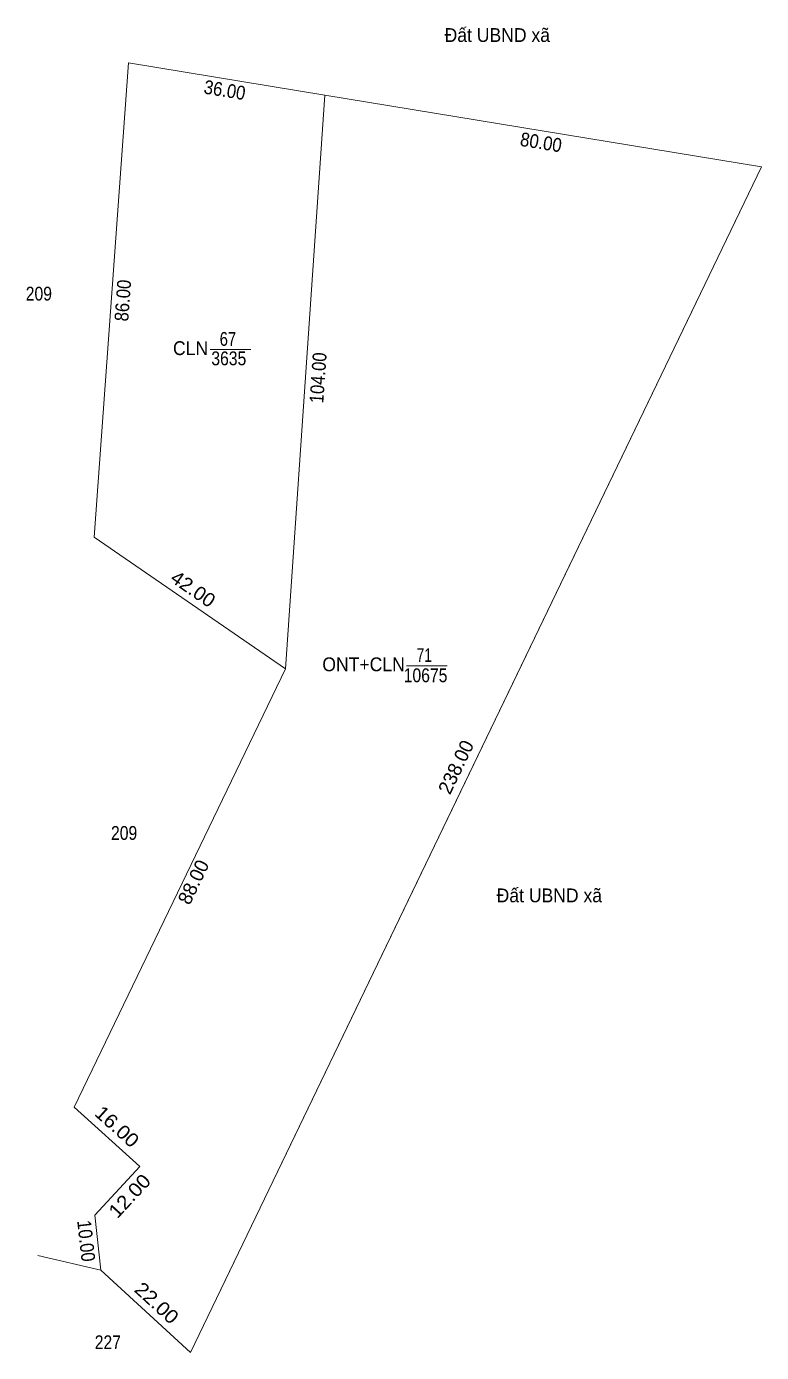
# Model space of a CAD drawing. Header units: metres. Extents: x 538053 to 539386, y 1850571 to 1851142.
# Drawn here: x 538897.9 to 539030.7, y 1850751.2 to 1850991 of the extents above; entities that cross this region are included whole.
import ezdxf
from ezdxf.enums import TextEntityAlignment as Align

# ---------------------------------------------------------------- set-up
doc = ezdxf.new("R2010")
doc.units = ezdxf.units.M
for name, color, linetype, lineweight in [('1', 7, 'Continuous', 13), ('54', 7, 'Continuous', 13), ('63', 7, 'Continuous', 13)]:
    doc.layers.add(name, color=color, linetype=linetype, lineweight=lineweight)

msp = doc.modelspace()

# ---------------------------------------------------------------- linework, layer by layer
at = {"layer": '1'}
for points in [[(538916.28, 1850984.42), (538951.8, 1850978.59), (538944.66, 1850874.84), (538910.06, 1850898.65)], [(538951.8, 1850978.59), (539030.74, 1850965.63), (538927.48, 1850751.2), (538911.29, 1850766.09), (538910.2, 1850776.03), (538918.36, 1850784.83), (538906.48, 1850795.55), (538944.66, 1850874.84)]]:
    msp.add_lwpolyline(points, close=True, dxfattribs=at)
at = {"layer": '54'}
for p, q in [((538951.8, 1850978.59), (538944.66, 1850874.84)), ((538906.48, 1850795.55), (538944.66, 1850874.84)), ((538906.48, 1850795.55), (538918.36, 1850784.83)), ((538927.48, 1850751.2), (538911.29, 1850766.09))]:
    msp.add_line(p, q, dxfattribs=at)
for points in [[(538916.28, 1850984.42), (538910.06, 1850898.65), (538944.66, 1850874.84)], [(538916.28, 1850984.42), (538951.8, 1850978.59), (539030.74, 1850965.63)], [(538927.48, 1850751.2), (538977.81, 1850855.71), (539030.74, 1850965.63)], [(538918.36, 1850784.83), (538910.2, 1850776.03), (538911.29, 1850766.09)]]:
    msp.add_lwpolyline(points, dxfattribs=at)
at = {"layer": '63'}
for p, q in [((538931.04, 1850932.57), (538938.39, 1850932.57)), ((538966.54, 1850875.39), (538973.89, 1850875.39)), ((538911.29, 1850766.09), (538899.89, 1850768.74))]:
    msp.add_line(p, q, dxfattribs=at)

# ---------------------------------------------------------------- texts
at = {"layer": '1'}
for s, width, p in [('67', 0.8, (538934.27, 1850933.26)), ('CLN', 0.95, (538927.515, 1850931.59)), ('3635', 0.85, (538934.43, 1850929.75)), ('71', 0.75, (538969.775, 1850876.08)), ('ONT+CLN', 0.95, (538958.795, 1850874.41)), ('10675', 0.85, (538970.005, 1850872.43))]:
    msp.add_text(s, height=2.5, dxfattribs=dict(at, width=width)).set_placement(p, align=Align.CENTER)
at = {"layer": '63'}
for s, width, p in [('Đất UBND xã', 0.95, (538982.975, 1850988.22)), ('209', 0.85, (538900.085, 1850941.45)), ('209', 0.85, (538915.505, 1850843.91)), ('Đất UBND xã', 0.95, (538992.385, 1850832.62)), ('227', 0.85, (538912.56, 1850751.8))]:
    msp.add_text(s, height=2.5, dxfattribs=dict(at, width=width)).set_placement(p, align=Align.CENTER)
for s, rotation, width, p in [('36.00', 350.679, 0.9, (538933.498, 1850978.298)), ('80.00', 350.677, 0.9, (538990.687, 1850968.848)), ('86.00', 85.852, 0.9, (538916.509, 1850941.375)), ('104.00', 86.063, 0.9, (538951.821, 1850927.394)), ('42.00', 325.466, 1.05, (538927.276, 1850888.276)), ('16.00', 317.938, 1.1, (538913.393, 1850791.132)), ('12.00', 47.161, 1.1, (538917.415, 1850778.67)), ('10.00', 276.258, 0.9, (538907.421, 1850771.256)), ('22.00', 317.395, 1.1, (538920.559, 1850759.234))]:
    msp.add_text(s, height=2.5, rotation=rotation, dxfattribs=dict(at, width=width)).set_placement(p, align=Align.CENTER)
for s, rotation, p in [('238.00', 64.287, (538976.632, 1850856.543)), ('88.00', 64.288, (538929.166, 1850835.743))]:
    msp.add_text(s, height=2.5, rotation=rotation, dxfattribs=at).set_placement(p, align=Align.CENTER)

doc.saveas('drawing.dxf')
